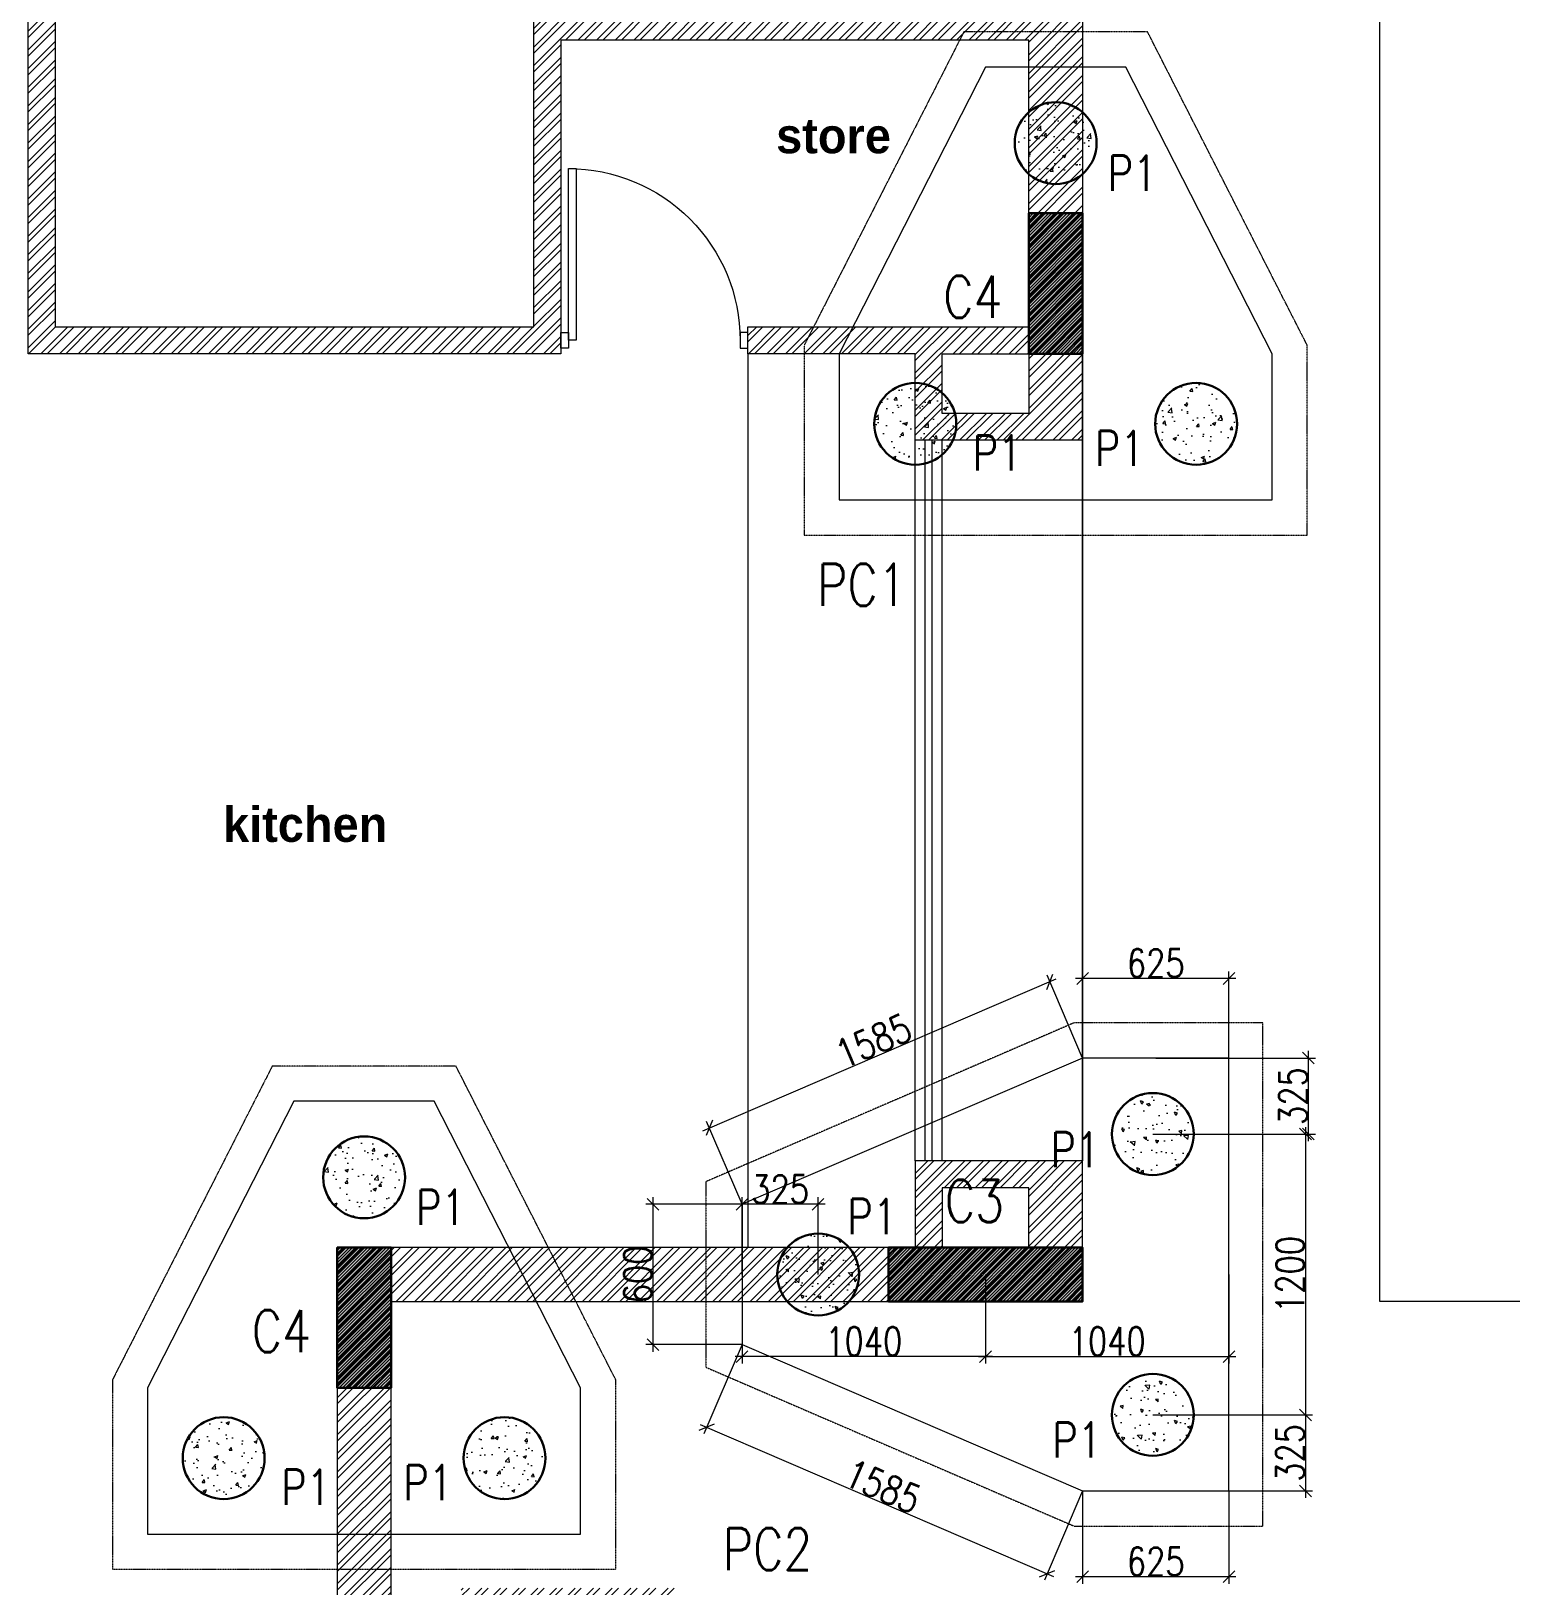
# Model space of a CAD drawing. Header units: metres. Extents: x 5205117 to 5948571, y 646915 to 1143748.
# Drawn here: x 5629732 to 5636055, y 798644 to 805289 of the extents above; entities that cross this region are included whole.
import ezdxf

# ---------------------------------------------------------------- set-up
doc = ezdxf.new("R2010")
doc.units = ezdxf.units.M
doc.header["$MEASUREMENT"] = 0
doc.header["$PDMODE"] = 35
doc.header["$PDSIZE"] = 10
doc.linetypes.add('DASHED', pattern=[0.75, 0.5, -0.25])
doc.linetypes.add('HIDDEN', pattern=[0.375, 0.25, -0.125])
doc.layers.get('0').update_dxf_attribs({"color": 1, "linetype": 'DASHED', "lineweight": 30})
doc.layers.add('A-GF', color=8, linetype='Continuous', lineweight=0, transparency=0.5)
for name, color, linetype, lineweight in [('S-COLUMN & WALL', 5, 'Continuous', 30), ('S-COLUMN_H', 250, 'Continuous', 0), ('S-FOUND-EXCAVATION', 253, 'HIDDEN', 0), ('S-FOUND-FOOTING', 7, 'Continuous', 15), ('S-PILE', 96, 'Continuous', 30), ('S-TEXT', 7, 'Continuous', 0), ('S-TEXT COL.', 1, 'Continuous', 0), ('S-TEXT PILE', 7, 'Continuous', 0)]:
    doc.layers.add(name, color=color, linetype=linetype, lineweight=lineweight)
doc.styles.add('C-ROOM', font='arial.ttf')
doc.styles.add('MtXpl_Century_Gothic', font='GOTHICB.TTF')
doc.styles.add('SETU 1', font='romans.shx', dxfattribs={"width": 0.8})
doc.dimstyles.new('A-DIM 100', dxfattribs={"dimscale": 100, "dimtxt": 2.5, "dimasz": 1.5, "dimexe": 1, "dimexo": 1, "dimgap": 0.5, "dimtad": 1, "dimdec": 0, "dimrnd": 5, "dimzin": 3, "dimdsep": 46, "dimtxsty": 'C-ROOM', "dimblk1": 'ARCHTICK', "dimblk2": 'ARCHTICK', "dimsah": 1, "dimcen": 1.5, "dimdle": 1, "dimclrd": 256, "dimclre": 256, "dimclrt": 256, "dimadec": 0, "dimazin": 0, "dimtfac": 0.6, "dimtdec": 0, "dimtofl": 0, "dimtmove": 1, "dimatfit": 3, "dimfxl": 1, "dimtolj": 1, "dimtzin": 0, "dimlwd": -1, "dimlwe": -1, "dimarcsym": 0})

# ---------------------------------------------------------------- blocks, each defined once
blk = doc.blocks.new('P2')
at = {"layer": 'S-PILE', "lineweight": 0}
h = blk.add_hatch(dxfattribs=at)
h.set_pattern_fill('AR-CONC', color=256, scale=20)
h.set_pattern_definition([(49.99999999999999, (0, 0), (143.4520365201507, -12.55042699651902), [15, -165]), (355, (0, 0), (-27.7502667226, 150.4384267400024), [12, -132]), (100.45144446, (11.9543362, -1.0458688), (115.7017693454224, 137.8879981937259), [12.7480384, -140.2284224]), (46.18420000000001, (0, 40), (213.4482661343145, -33.10385615861531), [22.5, -247.5]), (96.63563549, (17.787349, 37.2413386), (186.9323891348457, 194.8237201549101), [19.1220684, -210.342752]), (351.1841639899999, (0, 40), (186.9323890109546, 194.823720053998), [18, -198.0000002]), (21, (20, 30), (119.3814104236923, -80.52377813306776), [15, -165]), (326.0000000000001, (20, 30), (48.66306638431634, 145.0300090093706), [12, -132]), (71.45144474, (29.9484508, 23.2896852), (168.0444753459942, 64.50623056127077), [12.748038, -140.2284224]), (37.50000000000001, (0, 0), (2.431971063458134, 66.5787707662623), [0, -130.4, 0, -134, 0, -132.5]), (7.499999999999999, (0, 0), (52.61390748842972, 78.88234237647205), [0, -76.39999999999999, 0, -127.4, 0, -50.5]), (327.5, (-44.6, 0), (106.7644872344818, -4.510974346875951), [0, -50, 0, -156, 0, -207]), (317.5, (-64.6, 0), (116.6372338684772, 20.02099646646354), [0, -65, 0, -103.6, 0, -147])])
edge = h.paths.add_edge_path()
edge.add_arc((0, 0), 175, 0, 360)
at = {"layer": 'S-PILE'}
blk.add_circle((0, 0), 175, dxfattribs=at)
blk = doc.blocks.new('_Oblique')
at = {"color": 0, "linetype": 'ByBlock', "lineweight": -2}
blk.add_line((-0.5, -0.5), (0.5, 0.5), dxfattribs=at)
blk = doc.blocks.new('*D691')
at = {"layer": 'Defpoints', "color": 0, "transparency": 16777216}
for p in [(5632770.129789347, 799675.2669088691), (5634225.266167624, 799050.2668955731), (5634073.431858374, 798696.7635001172)]:
    blk.add_point(p, dxfattribs=at)
at = {"layer": 'S-TEXT', "color": 9, "transparency": 16777216}
for p, q in [((5632770.129789347, 799675.2669088691), (5632606.455977559, 799294.1985686519)), ((5634225.266167624, 799050.2668955731), (5634061.592355836, 798669.1985553559))]:
    blk.add_line(p, q, dxfattribs=at)
at = {"layer": 'S-TEXT', "transparency": 16777216}
blk.add_line((5632590.730535336, 799333.6030159502), (5634100.996803135, 798684.9239975803), dxfattribs=at)
at = {"layer": 'S-TEXT', "transparency": 16777216, "xscale": 50, "yscale": 50, "zscale": 50}
for p, rotation in [((5632618.295480097, 799321.7635134133), 156.7558474784443), ((5634073.431858374, 798696.7635001172), 336.7558474784443)]:
    blk.add_blockref('_Oblique', p, dxfattribs=dict(at, rotation=rotation))
at = {"layer": 'S-TEXT', "color": 0, "lineweight": 0, "transparency": 16777216, "insert": (5633371.515924731, 799068.9875537476), "char_height": 120, "attachment_point": 5, "rotation": 336.75584747844425, "style": 'SETU 1'}
blk.add_mtext('\\A1;1585', dxfattribs=at)
blk = doc.blocks.new('*D692')
at = {"layer": 'Defpoints', "color": 0, "transparency": 16777216}
for p in [(5634085.155875207, 801226.4742360613), (5634225.266167625, 800900.2668955734), (5632770.129789347, 800275.2669088691)]:
    blk.add_point(p, dxfattribs=at)
at = {"layer": 'S-TEXT', "transparency": 16777216}
blk.add_line((5632602.454551985, 800589.6347472449), (5634112.72082015, 801238.3137381729), dxfattribs=at)
at = {"layer": 'S-TEXT', "color": 9, "transparency": 16777216}
for p, q in [((5634225.266167625, 800900.2668955734), (5634073.316373096, 801254.039181005)), ((5632770.129789347, 800275.2669088691), (5632618.179994818, 800629.0391943005))]:
    blk.add_line(p, q, dxfattribs=at)
at = {"layer": 'S-TEXT', "transparency": 16777216, "xscale": 50, "yscale": 50, "zscale": 50}
for p, rotation in [((5634085.155875207, 801226.4742360613), 23.244151637591), ((5632630.019496929, 800601.4742493569), 203.244151637591)]:
    blk.add_blockref('_Oblique', p, dxfattribs=dict(at, rotation=rotation))
at = {"layer": 'S-TEXT', "color": 0, "lineweight": 0, "transparency": 16777216, "insert": (5633331.935431493, 800973.698290087), "char_height": 120, "attachment_point": 5, "rotation": 23.244151637590992, "style": 'SETU 1'}
blk.add_mtext('\\A1;1585', dxfattribs=at)
blk = doc.blocks.new('*D693')
at = {"layer": 'Defpoints', "color": 0, "transparency": 16777216}
for p in [(5632770.129789349, 800275.2669088691), (5632389.431659659, 799675.2669088696), (5632770.129789349, 799675.2669088696)]:
    blk.add_point(p, dxfattribs=at)
at = {"layer": 'S-TEXT', "transparency": 16777216}
blk.add_line((5632389.431659659, 800305.2669088691), (5632389.431659659, 799645.2669088696), dxfattribs=at)
at = {"layer": 'S-TEXT', "color": 9, "transparency": 16777216}
for p, q in [((5632770.129789349, 800275.2669088691), (5632359.431659659, 800275.2669088691)), ((5632770.129789349, 799675.2669088696), (5632359.431659659, 799675.2669088696))]:
    blk.add_line(p, q, dxfattribs=at)
at = {"layer": 'S-TEXT', "transparency": 16777216, "xscale": 50, "yscale": 50, "zscale": 50}
for p, rotation in [((5632389.431659659, 800275.2669088691), 90), ((5632389.431659659, 799675.2669088696), 270)]:
    blk.add_blockref('_Oblique', p, dxfattribs=dict(at, rotation=rotation))
at = {"layer": 'S-TEXT', "color": 0, "lineweight": 0, "transparency": 16777216, "insert": (5632324.431659658, 799975.2669088675), "char_height": 120, "attachment_point": 5, "rotation": 90, "style": 'SETU 1'}
blk.add_mtext('\\A1;600', dxfattribs=at)
blk = doc.blocks.new('*D650')
at = {"layer": 'Defpoints', "color": 0, "transparency": 16777216}
for p in [(5634525.129789349, 800575.2669037227), (5634525.129789349, 799375.2669037227), (5635177.46935241, 799375.2669037227)]:
    blk.add_point(p, dxfattribs=at)
at = {"layer": 'S-TEXT', "color": 9, "transparency": 16777216}
for p, q in [((5634525.129789349, 800575.2669037227), (5635207.46935241, 800575.2669037227)), ((5634525.129789349, 799375.2669037227), (5635207.46935241, 799375.2669037227))]:
    blk.add_line(p, q, dxfattribs=at)
at = {"layer": 'S-TEXT', "transparency": 16777216}
blk.add_line((5635177.46935241, 800605.2669037227), (5635177.46935241, 799345.2669037227), dxfattribs=at)
at = {"layer": 'S-TEXT', "transparency": 16777216, "xscale": 50, "yscale": 50, "zscale": 50}
for p, rotation in [((5635177.46935241, 800575.2669037227), 90), ((5635177.46935241, 799375.2669037227), 270)]:
    blk.add_blockref('_Oblique', p, dxfattribs=dict(at, rotation=rotation))
at = {"layer": 'S-TEXT', "color": 0, "lineweight": 0, "transparency": 16777216, "insert": (5635112.469352409, 799975.2669037208), "char_height": 120, "attachment_point": 5, "rotation": 90, "style": 'SETU 1'}
blk.add_mtext('\\A1;1200', dxfattribs=at)
blk = doc.blocks.new('*D694')
at = {"layer": 'Defpoints', "color": 0, "transparency": 16777216}
for p in [(5634225.266167624, 801240.1226573708), (5634225.266167624, 800900.2668955731), (5634850.266215919, 800900.2668955731)]:
    blk.add_point(p, dxfattribs=at)
at = {"layer": 'S-TEXT', "transparency": 16777216}
blk.add_line((5634880.266215919, 801240.1226573708), (5634195.266167624, 801240.1226573708), dxfattribs=at)
at = {"layer": 'S-TEXT', "color": 9, "transparency": 16777216}
for p, q in [((5634225.266167624, 800900.2668955731), (5634225.266167624, 801270.1226573708)), ((5634850.266215919, 800900.2668955731), (5634850.266215919, 801270.1226573708))]:
    blk.add_line(p, q, dxfattribs=at)
at = {"layer": 'S-TEXT', "transparency": 16777216, "xscale": 50, "yscale": 50, "zscale": 50, "rotation": 180}
blk.add_blockref('_Oblique', (5634225.266167624, 801240.1226573708), dxfattribs=at)
at = {"layer": 'S-TEXT', "transparency": 16777216, "xscale": 50, "yscale": 50, "zscale": 50}
blk.add_blockref('_Oblique', (5634850.266215919, 801240.1226573708), dxfattribs=at)
at = {"layer": 'S-TEXT', "color": 0, "lineweight": 0, "transparency": 16777216, "insert": (5634537.766191771, 801305.1226573708), "char_height": 120, "attachment_point": 5, "style": 'SETU 1'}
blk.add_mtext('\\A1;625', dxfattribs=at)
blk = doc.blocks.new('*D695')
at = {"layer": 'Defpoints', "color": 0, "transparency": 16777216}
for p in [(5634225.266167624, 799050.2668955731), (5634850.266215919, 799050.2668955731), (5634225.266167624, 798683.2967099152)]:
    blk.add_point(p, dxfattribs=at)
at = {"layer": 'S-TEXT', "color": 9, "transparency": 16777216}
for p, q in [((5634225.266167624, 799050.2668955731), (5634225.266167624, 798653.2967099152)), ((5634850.266215919, 799050.2668955731), (5634850.266215919, 798653.2967099152))]:
    blk.add_line(p, q, dxfattribs=at)
at = {"layer": 'S-TEXT', "transparency": 16777216}
blk.add_line((5634880.266215919, 798683.2967099152), (5634195.266167624, 798683.2967099152), dxfattribs=at)
at = {"layer": 'S-TEXT', "transparency": 16777216, "xscale": 50, "yscale": 50, "zscale": 50, "rotation": 180}
blk.add_blockref('_Oblique', (5634225.266167624, 798683.2967099152), dxfattribs=at)
at = {"layer": 'S-TEXT', "transparency": 16777216, "xscale": 50, "yscale": 50, "zscale": 50}
blk.add_blockref('_Oblique', (5634850.266215919, 798683.2967099152), dxfattribs=at)
at = {"layer": 'S-TEXT', "color": 0, "lineweight": 0, "transparency": 16777216, "insert": (5634537.766191771, 798748.2967099152), "char_height": 120, "attachment_point": 5, "style": 'SETU 1'}
blk.add_mtext('\\A1;625', dxfattribs=at)
blk = doc.blocks.new('*D696')
at = {"layer": 'Defpoints', "color": 0, "transparency": 16777216}
for p in [(5633810.129789347, 799975.2669088668), (5634850.266215919, 799975.2668955731), (5634850.266215919, 799624.5892298138)]:
    blk.add_point(p, dxfattribs=at)
at = {"layer": 'S-TEXT', "color": 9, "transparency": 16777216}
for p, q in [((5633810.129789347, 799975.2669088668), (5633810.129789347, 799594.5892298138)), ((5634850.266215919, 799975.2668955731), (5634850.266215919, 799594.5892298138))]:
    blk.add_line(p, q, dxfattribs=at)
at = {"layer": 'S-TEXT', "transparency": 16777216}
blk.add_line((5633780.129789347, 799624.5892298138), (5634880.266215919, 799624.5892298138), dxfattribs=at)
at = {"layer": 'S-TEXT', "transparency": 16777216, "xscale": 50, "yscale": 50, "zscale": 50, "rotation": 180}
blk.add_blockref('_Oblique', (5633810.129789347, 799624.5892298138), dxfattribs=at)
at = {"layer": 'S-TEXT', "transparency": 16777216, "xscale": 50, "yscale": 50, "zscale": 50}
blk.add_blockref('_Oblique', (5634850.266215919, 799624.5892298138), dxfattribs=at)
at = {"layer": 'S-TEXT', "color": 0, "lineweight": 0, "transparency": 16777216, "insert": (5634330.198002633, 799689.5892298138), "char_height": 120, "attachment_point": 5, "style": 'SETU 1'}
blk.add_mtext('\\A1;1040', dxfattribs=at)
blk = doc.blocks.new('*D697')
at = {"layer": 'Defpoints', "color": 0, "transparency": 16777216}
for p in [(5632770.129789347, 799975.2669088689), (5633810.129789347, 799975.2669088668), (5632770.129789347, 799624.5892298138)]:
    blk.add_point(p, dxfattribs=at)
at = {"layer": 'S-TEXT', "color": 9, "transparency": 16777216}
for p, q in [((5632770.129789347, 799975.2669088689), (5632770.129789347, 799594.5892298138)), ((5633810.129789347, 799975.2669088668), (5633810.129789347, 799594.5892298138))]:
    blk.add_line(p, q, dxfattribs=at)
at = {"layer": 'S-TEXT', "transparency": 16777216}
blk.add_line((5633840.129789347, 799624.5892298138), (5632740.129789347, 799624.5892298138), dxfattribs=at)
at = {"layer": 'S-TEXT', "transparency": 16777216, "xscale": 50, "yscale": 50, "zscale": 50, "rotation": 180}
blk.add_blockref('_Oblique', (5632770.129789347, 799624.5892298138), dxfattribs=at)
at = {"layer": 'S-TEXT', "transparency": 16777216, "xscale": 50, "yscale": 50, "zscale": 50}
blk.add_blockref('_Oblique', (5633810.129789347, 799624.5892298138), dxfattribs=at)
at = {"layer": 'S-TEXT', "color": 0, "lineweight": 0, "transparency": 16777216, "insert": (5633290.129789347, 799689.5892298138), "char_height": 120, "attachment_point": 5, "style": 'SETU 1'}
blk.add_mtext('\\A1;1040', dxfattribs=at)
blk = doc.blocks.new('*D698')
at = {"layer": 'Defpoints', "color": 0, "transparency": 16777216}
for p in [(5634537.624105915, 800900.2668955736), (5635189.963668974, 800900.2668955736), (5634525.129789349, 800575.2669037227)]:
    blk.add_point(p, dxfattribs=at)
at = {"layer": 'S-TEXT', "color": 9, "transparency": 16777216}
for p, q in [((5634537.624105915, 800900.2668955736), (5635219.963668974, 800900.2668955736)), ((5634525.129789349, 800575.2669037227), (5635219.963668974, 800575.2669037227))]:
    blk.add_line(p, q, dxfattribs=at)
at = {"layer": 'S-TEXT', "transparency": 16777216}
blk.add_line((5635189.963668974, 800545.2669037227), (5635189.963668974, 800930.2668955736), dxfattribs=at)
at = {"layer": 'S-TEXT', "transparency": 16777216, "xscale": 50, "yscale": 50, "zscale": 50}
for p, rotation in [((5635189.963668974, 800900.2668955736), 90), ((5635189.963668974, 800575.2669037227), 270)]:
    blk.add_blockref('_Oblique', p, dxfattribs=dict(at, rotation=rotation))
at = {"layer": 'S-TEXT', "color": 0, "lineweight": 0, "transparency": 16777216, "insert": (5635124.963668973, 800737.7668996463), "char_height": 120, "attachment_point": 5, "rotation": 90, "style": 'SETU 1'}
blk.add_mtext('\\A1;325', dxfattribs=at)
blk = doc.blocks.new('*D651')
at = {"layer": 'Defpoints', "color": 0, "transparency": 16777216}
for p in [(5634525.129789349, 799375.2669140166), (5634525.129789349, 799050.2669221656), (5635177.469352405, 799050.2669221656)]:
    blk.add_point(p, dxfattribs=at)
at = {"layer": 'S-TEXT', "color": 9, "transparency": 16777216}
for p, q in [((5634525.129789349, 799375.2669140166), (5635207.469352405, 799375.2669140166)), ((5634525.129789349, 799050.2669221656), (5635207.469352405, 799050.2669221656))]:
    blk.add_line(p, q, dxfattribs=at)
at = {"layer": 'S-TEXT', "transparency": 16777216}
blk.add_line((5635177.469352405, 799405.2669140166), (5635177.469352405, 799020.2669221656), dxfattribs=at)
at = {"layer": 'S-TEXT', "transparency": 16777216, "xscale": 50, "yscale": 50, "zscale": 50}
for p, rotation in [((5635177.469352405, 799375.2669140166), 90), ((5635177.469352405, 799050.2669221656), 270)]:
    blk.add_blockref('_Oblique', p, dxfattribs=dict(at, rotation=rotation))
at = {"layer": 'S-TEXT', "color": 0, "lineweight": 0, "transparency": 16777216, "insert": (5635112.469352404, 799212.7669180892), "char_height": 120, "attachment_point": 5, "rotation": 90, "style": 'SETU 1'}
blk.add_mtext('\\A1;325', dxfattribs=at)
blk = doc.blocks.new('*D699')
at = {"layer": 'Defpoints', "color": 0, "transparency": 16777216}
for p in [(5632770.129789347, 800275.2669088645), (5632770.129789347, 799975.2669088691), (5633095.129789347, 799975.2669088687)]:
    blk.add_point(p, dxfattribs=at)
at = {"layer": 'S-TEXT', "color": 9, "transparency": 16777216}
for p, q in [((5632770.129789347, 799975.2669088691), (5632770.129789347, 800305.2669088645)), ((5633095.129789347, 799975.2669088687), (5633095.129789347, 800305.2669088645))]:
    blk.add_line(p, q, dxfattribs=at)
at = {"layer": 'S-TEXT', "transparency": 16777216}
blk.add_line((5633125.129789347, 800275.2669088645), (5632740.129789347, 800275.2669088645), dxfattribs=at)
at = {"layer": 'S-TEXT', "transparency": 16777216, "xscale": 50, "yscale": 50, "zscale": 50, "rotation": 180}
blk.add_blockref('_Oblique', (5632770.129789347, 800275.2669088645), dxfattribs=at)
at = {"layer": 'S-TEXT', "transparency": 16777216, "xscale": 50, "yscale": 50, "zscale": 50}
blk.add_blockref('_Oblique', (5633095.129789347, 800275.2669088645), dxfattribs=at)
at = {"layer": 'S-TEXT', "color": 0, "lineweight": 0, "transparency": 16777216, "insert": (5632932.629789347, 800340.2669088645), "char_height": 120, "attachment_point": 5, "style": 'SETU 1'}
blk.add_mtext('\\A1;325', dxfattribs=at)

msp = doc.modelspace()

# ---------------------------------------------------------------- hatches: boundary and pattern name
at = {"layer": 'A-GF', "ltscale": 5}
h = msp.add_hatch(dxfattribs=at)
h.set_pattern_fill('ANSI32', color=256, scale=150)
h.set_pattern_definition([(45.00000000000003, (2167256.310370587, 417492.5538068599), (-39.77475644174334, 39.77475644174326), []), (45.00000000000003, (2167282.826874837, 417492.5538068599), (-39.77475644174334, 39.77475644174326), [])])
h.paths.add_polyline_path([(5618810.129804613, 794270.2669088679), (5618810.129804613, 798860.2669088679), (5618580.129804613, 798860.2669088679), (5618580.129804613, 796260.2669088679), (5614885.129804613, 796260.2669088679), (5614885.129804613, 796145.2669088679), (5617450.129804613, 796145.2669088679), (5617450.129804613, 796030.2669088679), (5618580.129804613, 796030.266908868), (5618580.129804613, 794270.2669088679), (5617680.129804613, 794270.2669088679), (5617680.129804613, 794880.2669088679), (5617450.129804613, 794880.2669088679), (5617450.129804613, 794270.2669088679), (5615000.129804613, 794270.2669088679), (5615000.129804613, 795295.2669088679), (5614885.129804613, 795295.2669088679), (5614885.129804613, 794270.2669088679), (5613285.129804613, 794270.2669088679), (5613285.129804613, 796145.2669088679), (5613885.129804613, 796145.2669088679), (5613885.129804613, 796260.2669088679), (5613055.129804613, 796260.2669088679), (5613055.129804613, 794040.2669088679), (5621890.129804613, 794040.2669088679), (5621890.129804613, 798335.2669088679), (5621660.129804613, 798335.2669088679), (5621660.129804613, 794270.2669088679)])
h.paths.add_polyline_path([(5631040.129804613, 794755.2669088679), (5628120.129804613, 794755.2669088679), (5628120.129804613, 794270.2669088679), (5631040.129804613, 794270.2669088679)], flags=16)
h.paths.add_polyline_path([(5627890.129804613, 794040.2669088679), (5631270.129804613, 794040.2669088679), (5631270.129804613, 794870.2669088679), (5627890.129804613, 794870.2669088679)])
h.paths.add_polyline_path([(5632265.129804613, 794525.2669088679), (5632265.129804613, 794270.2669088679), (5631685.129804613, 794270.2669088679), (5631685.129804613, 794525.2669088679)], flags=16)
h.paths.add_polyline_path([(5631570.129804613, 794040.2669088679), (5631570.129804613, 794640.2669088679), (5632495.129804613, 794640.2669088679), (5632495.129804613, 794040.2669088679)])
h.paths.add_polyline_path([(5631685.129804613, 798150.2669088679), (5631685.129804613, 798405.2669088679), (5632265.129804613, 798405.2669088679), (5632265.129804613, 798150.2669088679)], flags=16)
h.paths.add_polyline_path([(5632495.129804613, 798635.2669088679), (5632495.129804613, 798035.2669088679), (5631570.129804613, 798035.2669088679), (5631570.129804613, 798635.2669088679)], flags=17)
h.paths.add_polyline_path([(5631040.129804613, 800090.2669088679), (5631040.129804613, 797805.2669088679), (5631270.129804613, 797805.2669088679), (5631270.129804613, 799860.2669088679), (5634225.129804613, 799860.2669088679), (5634225.129804613, 800460.2669088679), (5633510.129804613, 800460.2669088679), (5633510.129804613, 800090.2669088679)])
h.paths.add_polyline_path([(5633995.129804613, 800345.2669088679), (5633625.129804613, 800345.2669088679), (5633625.129804613, 800090.2669088679), (5633995.129804613, 800090.2669088679)], flags=16)
h.paths.add_polyline_path([(5629720.129804613, 803910.2669088679), (5629720.12980461, 805840.2669088676), (5629835.12980461, 805840.2669088676), (5629835.129804613, 804025.2669088679), (5631880.129804613, 804025.2669088679), (5631880.129804613, 805940.2669088679), (5631995.129804613, 805940.2669088679), (5631995.129804613, 805365.2669088679), (5633995.129804613, 805365.2669088679), (5633995.129804613, 806740.2669088679), (5631157.629804613, 806740.2669088679), (5631157.629804613, 806970.2669088679), (5634225.129804613, 806970.2669088679), (5634225.129804613, 803540.2669088676), (5633510.129804613, 803540.2669088676), (5633510.129804613, 803910.2669088679), (5632795.129804613, 803910.2669088679), (5632795.129804613, 804025.2669088679), (5633995.129804613, 804025.2669088679), (5633995.129804613, 805250.2669088679), (5631995.129804613, 805250.2669088679), (5631995.129804613, 803910.2669088679)])
h.paths.add_polyline_path([(5633995.129804613, 803655.2669088676), (5633625.129804613, 803655.2669088676), (5633625.129804613, 803910.2669088676), (5633995.129804613, 803910.2669088676)], flags=16)
h.paths.add_polyline_path([(5621060.129804613, 799860.2669088679), (5621890.129804613, 799860.2669088679), (5621890.129804613, 801490.2669088679), (5621060.129804613, 801490.2669088679)])
h.paths.add_polyline_path([(5621060.129804613, 803105.2669088679), (5621060.129804613, 802990.2669088679), (5621890.129804613, 802990.2669088679), (5621890.129804613, 806970.2669088679), (5618580.129804613, 806970.2669088679), (5618580.129804613, 802990.2669088679), (5620160.129804613, 802990.2669088679), (5620160.129804613, 803105.2669088679), (5618695.129804613, 803105.2669088679), (5618695.129804613, 806740.2669088679), (5621660.129804613, 806740.2669088679), (5621660.129804613, 805100.2669088679), (5620045.129804613, 805100.2669088679), (5620045.129804613, 804005.2669088679), (5620160.129804613, 804005.2669088679), (5620160.129804613, 804985.2669088679), (5621660.129804613, 804985.2669088679), (5621660.129804613, 803105.2669088679)])
h.paths.add_polyline_path([(5621290.129804613, 801260.2669088679), (5621775.129804613, 801260.2669088679), (5621775.129804613, 800090.2669088679), (5621290.129804613, 800090.2669088679)], flags=16)
h.paths.add_polyline_path([(5616385.129804613, 803105.2669088679), (5616640.129804613, 803105.2669088679), (5616640.129804613, 803910.2669088676), (5616385.129804613, 803910.2669088676)], flags=16)
h.paths.add_polyline_path([(5616755.129804613, 801490.2669088679), (5616755.129804613, 800890.2669088679), (5616155.129804613, 800890.2669088679), (5616155.129804613, 804140.2669088676), (5616755.129804613, 804140.2669088676), (5616755.129804613, 802990.2669088679), (5616385.129804613, 802990.2669088679), (5616385.129804613, 801490.2669088679)])
h.paths.add_polyline_path([(5616385.129804613, 801260.2669088679), (5616385.129804613, 801005.2669088679), (5616640.129804613, 801005.2669088679), (5616640.129804613, 801260.2669088679)], flags=16)
h.paths.add_polyline_path([(5618810.129804613, 801490.2669088679), (5618810.129804613, 799860.2669088679), (5613885.129804613, 799860.2669088679), (5613885.129804613, 799490.2669088679), (5613055.129804613, 799490.2669088679), (5613055.129804613, 800090.2669088679), (5618580.129804613, 800090.2669088679), (5618580.129804613, 801490.2669088679)])
h.paths.add_polyline_path([(5613655.129804613, 799605.2669088679), (5613285.129804613, 799605.2669088679), (5613285.129804613, 799860.2669088679), (5613655.129804613, 799860.2669088679)], flags=16)
h.paths.add_polyline_path([(5619935.129804613, 798335.2669088679), (5619935.129804613, 795370.2669088679), (5620535.129804613, 795370.2669088679), (5620535.129804613, 798335.2669088679)], flags=17)
h.paths.add_polyline_path([(5620050.129804613, 798105.2669088679), (5620050.129804613, 795600.2669088679), (5620420.129804613, 795600.2669088679), (5620420.129804613, 798105.2669088679)], flags=16)
h.paths.add_polyline_path([(5628720.129804613, 800090.2669088682), (5628120.129804613, 800090.2669088676), (5628120.129804613, 803910.2669088679), (5628720.129804613, 803910.2669088679), (5628720.129804613, 804140.2669088679), (5628120.129804613, 804140.266908868), (5628120.129804613, 806740.2669088679), (5628720.129804613, 806740.2669088679), (5628720.129804613, 806970.2669088679), (5627890.129804613, 806970.2669088679), (5627890.129804613, 799860.2669088674), (5628720.129804613, 799860.2669088682)])
h.paths.add_polyline_path([(5630557.629804613, 806970.2669088676), (5629720.129804613, 806970.2669088676), (5629720.129804613, 806740.2669088683), (5630557.629804613, 806740.2669088683)], flags=17)
at = {"layer": 'A-GF', "ltscale": 100}
h = msp.add_hatch(dxfattribs=at)
h.set_pattern_fill('ANSI31', color=256, scale=75.00000000000001, angle=180)
h.set_pattern_definition([(224.9999999999999, (2325299.588908219, 626798.4984170427), (6.629126073623887, -6.629126073623883), [])])
h.paths.add_polyline_path([(5616755.129804613, 803910.2669088676), (5616155.129804613, 803910.2669088676), (5616155.129804613, 804140.2669088676), (5616755.129804613, 804140.2669088676)])
h.paths.add_polyline_path([(5628120.129804613, 806970.2669088676), (5627890.129804613, 806970.2669088676), (5627890.129804613, 806370.2669088676), (5628120.129804613, 806370.2669088676)])
h.paths.add_polyline_path([(5634225.129804613, 806370.2669088676), (5633995.129804613, 806370.2669088676), (5633995.129804613, 806970.2669088676), (5634225.129804613, 806970.2669088676)])
h.paths.add_polyline_path([(5634225.129804613, 799860.2669088673), (5634225.129804613, 800090.2669088673), (5633395.129804613, 800090.2669088679), (5633395.129804613, 799860.2669088679)])
h.paths.add_polyline_path([(5631270.129804613, 799490.2669088679), (5631040.129804613, 799490.2669088679), (5631040.129804613, 800090.2669088679), (5631270.129804613, 800090.2669088679)])
h.paths.add_polyline_path([(5631270.129804613, 794040.2669088679), (5631040.129804613, 794040.2669088679), (5631040.129804613, 794870.2669088679), (5631270.129804613, 794870.2669088679)])
h.paths.add_polyline_path([(5621060.129804613, 799860.2669088679), (5621060.129804613, 800090.2669088679), (5621890.129804613, 800090.2669088679), (5621890.129804613, 799860.2669088679)])
h.paths.add_polyline_path([(5621890.129804613, 806370.2669088679), (5621660.129804613, 806370.2669088679), (5621660.129804613, 806970.2669088679), (5621890.129804613, 806970.2669088679)])
h.paths.add_polyline_path([(5618580.129804613, 806740.2669088681), (5618580.129804613, 806970.2669088681), (5619180.129804613, 806970.2669088681), (5619180.129804613, 806740.2669088681)])
h.paths.add_polyline_path([(5617080.129804613, 794040.2669088679), (5617080.129804613, 794270.2669088679), (5617680.129804613, 794270.2669088679), (5617680.129804613, 794040.2669088679)])
h.paths.add_polyline_path([(5621060.129804613, 794040.2669088678), (5621060.129804613, 794270.2669088678), (5621890.129804613, 794270.266908868), (5621890.129804613, 794040.266908868)])
h.paths.add_polyline_path([(5613055.129804613, 794040.2669088679), (5613055.129804613, 794270.2669088679), (5613655.129804613, 794270.2669088679), (5613655.129804613, 794040.2669088679)])
h.paths.add_polyline_path([(5613055.129804613, 800090.2669088681), (5613285.129804613, 800090.2669088681), (5613285.129804613, 799490.266908868), (5613055.129804613, 799490.266908868)])
h.paths.add_polyline_path([(5618210.129804613, 799860.2669088679), (5618210.129804613, 800090.2669088679), (5618810.129804613, 800090.2669088679), (5618810.129804613, 799860.2669088679)])
h.paths.add_polyline_path([(5616155.637257334, 801490.2669088679), (5616155.637257334, 800890.2669088679), (5616385.637257334, 800890.2669088679), (5616385.637257334, 801490.2669088679)])
h.paths.add_polyline_path([(5628720.129804613, 799860.2669088679), (5627890.129804613, 799860.2669088679), (5627890.129804613, 800090.2669088679), (5628720.129804613, 800090.2669088679)])
h.paths.add_polyline_path([(5627890.129804613, 794270.2669088679), (5628720.129804613, 794270.2669088679), (5628720.129804613, 794040.2669088679), (5627890.129804613, 794040.2669088679)])
h.paths.add_polyline_path([(5634225.129804613, 803910.2669088676), (5633995.129804613, 803910.2669088676), (5633995.129804613, 804510.2669088676), (5634225.129804613, 804510.2669088676)])
h.paths.add_polyline_path([(5628120.129804613, 803910.2669088679), (5627890.129804613, 803910.2669088679), (5627890.129804613, 804510.2669088679), (5628120.129804613, 804510.2669088679)])
h.paths.add_polyline_path([(5621890.129804613, 802990.2669088679), (5621660.129804613, 802990.2669088679), (5621660.129804613, 803590.2669088679), (5621890.129804613, 803590.2669088679)])
at = {"layer": 'S-COLUMN_H'}
h = msp.add_hatch(color=256, dxfattribs=at)
h.dxf.hatch_style = 1
h.paths.add_polyline_path([(5634225.129804611, 804510.2669088676), (5633995.129804611, 804510.2669088676), (5633995.129804611, 803910.2669088676), (5634225.129804611, 803910.2669088676)])
h = msp.add_hatch(color=256, dxfattribs=at)
h.dxf.hatch_style = 1
h.paths.add_polyline_path([(5631270.129804612, 800090.2669088676), (5631040.129804612, 800090.2669088676), (5631040.129804612, 799490.2669088676), (5631270.129804612, 799490.2669088676)])
h = msp.add_hatch(color=256, dxfattribs=at)
h.dxf.hatch_style = 1
h.paths.add_polyline_path([(5633395.129804612, 800090.2669088673), (5633395.129804612, 799860.2669088673), (5634225.129804612, 799860.2669088673), (5634225.129804612, 800090.2669088673)])

# ---------------------------------------------------------------- linework, layer by layer
at = {"layer": 'A-GF', "ltscale": 10}
for p, q in [((5632028.463137946, 803967.7669088679), (5632028.463137946, 804701.1002422012)), ((5632028.463137946, 804701.1002422012), (5632061.796471279, 804701.1002422012)), ((5632061.796471279, 804701.1002422012), (5632061.796471279, 803967.7669088679)), ((5631995.129804613, 803934.4335755346), (5631995.129804613, 804001.1002422011)), ((5631995.129804613, 804001.1002422011), (5632028.463137946, 804001.1002422011)), ((5632028.463137946, 804001.1002422011), (5632028.463137946, 803934.4335755346)), ((5632061.796471279, 803967.7669088679), (5632028.463137946, 803967.7669088679)), ((5632795.129804613, 804001.1002422011), (5632761.796471279, 804001.1002422011)), ((5632761.796471279, 804001.1002422011), (5632761.796471279, 803934.4335755346)), ((5632795.129804613, 803934.4335755346), (5632795.129804613, 804001.1002422011)), ((5632028.463137946, 803934.4335755346), (5631995.129804613, 803934.4335755346)), ((5632761.796471279, 803934.4335755346), (5632795.129804613, 803934.4335755346))]:
    msp.add_line(p, q, dxfattribs=at)
at = {"layer": 'A-GF', "ltscale": 5}
for p, q in [((5632795.129804613, 803910.2669088679), (5632795.129804613, 800090.2669088679)), ((5634225.129804613, 803910.2669088679), (5634225.129804613, 800460.2669088679)), ((5634225.129804613, 800460.2669088679), (5634225.129804613, 803910.2669088679)), ((5633510.129804613, 800460.2669088679), (5633510.129804613, 803540.2669088676)), ((5633552.629804613, 800460.2669088679), (5633552.629804613, 803540.2669088676)), ((5633582.629804613, 800460.2669088679), (5633582.629804613, 803540.2669088676)), ((5633625.129804613, 800460.2669088679), (5633625.129804613, 803540.2669088676))]:
    msp.add_line(p, q, dxfattribs=at)
for points in [[(5629720.129804613, 803910.2669088679), (5629720.12980461, 805840.2669088676), (5629835.12980461, 805840.2669088676), (5629835.129804613, 804025.2669088679), (5631880.129804613, 804025.2669088679), (5631880.129804613, 805940.2669088679), (5631995.129804613, 805940.2669088679), (5631995.129804613, 805365.2669088679), (5633995.129804613, 805365.2669088679), (5633995.129804613, 806740.2669088679), (5631157.629804613, 806740.2669088679), (5631157.629804613, 806970.2669088679), (5634225.129804613, 806970.2669088679), (5634225.129804613, 803540.2669088676), (5633510.129804613, 803540.2669088676), (5633510.129804613, 803910.2669088679), (5632795.129804613, 803910.2669088679), (5632795.129804613, 804025.2669088679), (5633995.129804613, 804025.2669088679), (5633995.129804613, 805250.2669088679), (5631995.129804613, 805250.2669088679), (5631995.129804613, 803910.2669088679)], [(5633995.129804613, 803655.2669088676), (5633625.129804613, 803655.2669088676), (5633625.129804613, 803910.2669088676), (5633995.129804613, 803910.2669088676)], [(5631040.129804613, 800090.2669088679), (5631040.129804613, 797805.2669088679), (5631270.129804613, 797805.2669088679), (5631270.129804613, 799860.2669088679), (5634225.129804613, 799860.2669088679), (5634225.129804613, 800460.2669088679), (5633510.129804613, 800460.2669088679), (5633510.129804613, 800090.2669088679)], [(5633995.129804613, 800345.2669088679), (5633625.129804613, 800345.2669088679), (5633625.129804613, 800090.2669088679), (5633995.129804613, 800090.2669088679)]]:
    msp.add_lwpolyline(points, close=True, dxfattribs=at)
at = {"layer": 'A-GF', "ltscale": 10}
msp.add_lwpolyline([(5632495.129803659, 794040.2669088676), (5636495.129803659, 794040.2669088676), (5636495.129803659, 799860.2669088676), (5635495.129803659, 799860.2669088676), (5635495.129803659, 806970.2669088676), (5634225.129803659, 806970.2669088676)], dxfattribs=at)
at = {"layer": 'A-GF', "ltscale": 5, "flags": 128}
for points in [[(5634225.129804613, 803910.2669088676), (5633995.129804613, 803910.2669088676), (5633995.129804613, 804510.2669088676), (5634225.129804613, 804510.2669088676)], [(5631270.129804613, 799490.2669088679), (5631040.129804613, 799490.2669088679), (5631040.129804613, 800090.2669088679), (5631270.129804613, 800090.2669088679)], [(5634225.129804613, 799860.2669088673), (5634225.129804613, 800090.2669088673), (5633395.129804613, 800090.2669088679), (5633395.129804613, 799860.2669088679)]]:
    msp.add_lwpolyline(points, close=True, dxfattribs=at)
at = {"layer": 'A-GF', "ltscale": 5, "extrusion": (0, 0, -1)}
msp.add_ellipse((5632028.463137946, 803967.7669088679), major_axis=(518.5449728702079, 518.5449728702079), ratio=0.9999999999999831, start_param=-0.7853981633974566, end_param=0.7853981633974567, dxfattribs=at)
at = {"layer": 'S-COLUMN & WALL', "color": 5}
for points in [[(5634225.129804611, 804510.2669088676), (5633995.129804611, 804510.2669088676), (5633995.129804611, 803910.2669088676), (5634225.129804611, 803910.2669088676)], [(5631270.129804612, 800090.2669088676), (5631040.129804612, 800090.2669088676), (5631040.129804612, 799490.2669088676), (5631270.129804612, 799490.2669088676)], [(5633395.129804612, 800090.2669088673), (5633395.129804612, 799860.2669088673), (5634225.129804612, 799860.2669088673), (5634225.129804612, 800090.2669088673)]]:
    msp.add_lwpolyline(points, close=True, dxfattribs=at)
at = {"layer": 'S-FOUND-EXCAVATION'}
for points in [[(5635185.129791945, 803135.2668342682), (5635185.129791945, 803945.6770797613), (5634502.834902804, 805285.2668342682), (5633717.424709516, 805285.2668342682), (5633035.129791945, 803945.6770811648), (5633035.129791945, 803135.2668342682)], [(5632615.487487379, 799578.8317198274), (5634188.02007368, 798900.2668955992), (5634995.623913951, 798900.2668955992), (5634995.623913951, 801050.2668955992), (5634188.020074995, 801050.2668955992), (5632615.487487379, 800371.7020997372)], [(5632230.129791945, 798715.2668342683), (5632230.129791945, 799525.6770797614), (5631547.834902804, 800865.2668342683), (5630762.424709517, 800865.2668342683), (5630080.129791945, 799525.6770811649), (5630080.129791945, 798715.2668342683)]]:
    msp.add_lwpolyline(points, close=True, dxfattribs=at)
at = {"layer": 'S-FOUND-FOOTING', "color": 1}
for points in [[(5635035.129791945, 803285.2668342682), (5635035.129791945, 803910.2668825634), (5634410.129805241, 805135.2668342682), (5633810.129805241, 805135.2668342682), (5633185.129791945, 803910.2668825634), (5633185.129791945, 803285.2668342682), (5635035.129791945, 803285.2668342682)], [(5632080.129791945, 798865.2668342683), (5632080.129791945, 799490.2668825635), (5631455.129805242, 800715.2668342683), (5630855.129805242, 800715.2668342683), (5630230.129791945, 799490.2668825635), (5630230.129791945, 798865.2668342683), (5632080.129791945, 798865.2668342683)]]:
    msp.add_lwpolyline(points, dxfattribs=at)
at = {"layer": 'S-FOUND-FOOTING', "color": 202}
msp.add_lwpolyline([(5632770.129789347, 799675.2669088691), (5634225.266167624, 799050.2668955731), (5634850.266215919, 799050.2668955731), (5634850.266215919, 800900.2668955731), (5634225.266167624, 800900.2668955731), (5632770.129789347, 800275.2669088687), (5632770.129789347, 799675.2669088691)], dxfattribs=at)

# ---------------------------------------------------------------- block references
at = {"layer": 'S-PILE'}
for p in [(5634110.129805241, 804810.2668825634), (5633510.129800094, 803610.40326084), (5634710.129800094, 803610.4032608395), (5631155.129805242, 800390.2668825635), (5630555.129800094, 799190.4032608401), (5631755.129800094, 799190.4032608396)]:
    msp.add_blockref('P2', p, dxfattribs=at)
at = {"layer": 'S-PILE', "rotation": 90.00000000000001}
for p in [(5634525.129789347, 800575.2669037222), (5633095.129789347, 799975.2669088687), (5634525.129789347, 799375.2669037222)]:
    msp.add_blockref('P2', p, dxfattribs=at)

# ---------------------------------------------------------------- texts
at = {"layer": 'A-GF', "style": 'MtXpl_Century_Gothic'}
for s, p in [('store', (5632915.590085437, 804766.8852475003)), ('kitchen', (5630552.231631424, 801823.9932135228))]:
    msp.add_text(s, height=150, dxfattribs=at).set_placement(p)
at = {"layer": 'S-TEXT COL.', "color": 1, "true_color": 0xe61414, "style": 'SETU 1', "width": 0.8}
for s, p in [('C4', (5633629.670318084, 804062.905150138)), ('C3', (5633636.527460941, 800199.1651163108)), ('C4', (5630674.670318085, 799642.9051501381))]:
    msp.add_text(s, height=180, dxfattribs=at).set_placement(p)
at = {"layer": 'S-TEXT COL.', "color": 7, "style": 'SETU 1', "width": 0.8}
for s, p in [('PC1', (5633090.424645117, 802832.5732106563)), ('PC2', (5632687.476051729, 798711.7180942908))]:
    msp.add_text(s, height=180, dxfattribs=at).set_placement(p)
at = {"layer": 'S-TEXT PILE', "style": 'SETU 1', "width": 0.8}
for p in [(5634332.288683092, 804606.9752208721), (5633755.988005674, 803411.1093670063), (5634277.792236559, 803430.5681640726), (5634088.286433008, 800433.2326349843), (5631377.288683093, 800186.9752208722), (5633220.596134195, 800148.0550915265), (5634096.004257678, 799193.226541315), (5631322.792236559, 799010.5681640727), (5630800.988005674, 798991.1093670065)]:
    msp.add_text('P1', height=150, dxfattribs=at).set_placement(p)

# ---------------------------------------------------------------- dimensions: what is measured, and where the dimension line sits
at = {"layer": 'S-TEXT', "lineweight": 0}
for p1, p2, distance, picture, middle in [((5634850.266215919, 800900.2668955731), (5634225.266167624, 800900.2668955731), -339.855761797633, '*D694', (5634537.766191771, 801305.1226573708)), ((5632770.129789347, 800275.2669088687), (5634225.266167624, 800900.2668955731), 355.0241161239158, '*D692', (5633331.935431493, 800973.698290087)), ((5634525.129789347, 800575.2669037222), (5634525.129789347, 799375.2669037222), 652.3395630633458, '*D650', (5635112.469352409, 799975.2669037208)), ((5632770.129789347, 800275.2669088687), (5632770.129789347, 799675.2669088691), -380.6981296874583, '*D693', (5632324.431659658, 799975.2669088675)), ((5632770.129789347, 799675.2669088691), (5634225.266167624, 799050.2668955731), -384.73147527113355, '*D691', (5633371.515924731, 799068.9875537476)), ((5634850.266215919, 799050.2668955731), (5634225.266167624, 799050.2668955731), 366.97018565796316, '*D695', (5634537.766191771, 798748.2967099152))]:
    dim = msp.add_aligned_dim(p1=p1, p2=p2, distance=distance, dimstyle='A-DIM 100', override={"dimtxt": 1.2, "dimasz": 0.5, "dimexe": 0.3, "dimexo": 0, "dimgap": 0.05, "dimtxsty": 'SETU 1', "dimblk1": 'Oblique', "dimblk2": 'Oblique', "dimdle": 0.3, "dimclre": 9, "dimclrt": 0}, dxfattribs=at)
    dim.commit()
    dim.dimension.update_dxf_attribs({"geometry": picture, "text_midpoint": middle})
for base, p1, p2, angle, picture, middle in [((5635189.963668974, 800900.2668955736), (5634525.129789347, 800575.2669037222), (5634537.624105914, 800900.2668955731), 90, '*D698', (5635124.963668973, 800737.7668996463)), ((5632770.129789347, 800275.2669088645), (5633095.129789347, 799975.2669088687), (5632770.129789347, 799975.2669088691), 180, '*D699', (5632932.629789347, 800340.2669088645)), ((5632770.129789347, 799624.5892298138), (5633810.129789347, 799975.2669088668), (5632770.129789347, 799975.2669088689), 180, '*D697', (5633290.129789347, 799689.5892298138)), ((5634850.266215919, 799624.5892298138), (5633810.129789347, 799975.2669088668), (5634850.266215919, 799975.2668955731), 180, '*D696', (5634330.198002633, 799689.5892298138)), ((5635177.469352405, 799050.2669221656), (5634525.129789347, 799375.2669140161), (5634525.129789347, 799050.2669221652), 270, '*D651', (5635112.469352404, 799212.7669180892))]:
    dim = msp.add_linear_dim(base=base, p1=p1, p2=p2, angle=angle, dimstyle='A-DIM 100', override={"dimtxt": 1.2, "dimasz": 0.5, "dimexe": 0.3, "dimexo": 0, "dimgap": 0.05, "dimtxsty": 'SETU 1', "dimblk1": 'Oblique', "dimblk2": 'Oblique', "dimdle": 0.3, "dimclre": 9, "dimclrt": 0}, dxfattribs=at)
    dim.commit()
    dim.dimension.update_dxf_attribs({"geometry": picture, "text_midpoint": middle})

doc.saveas('drawing.dxf')
